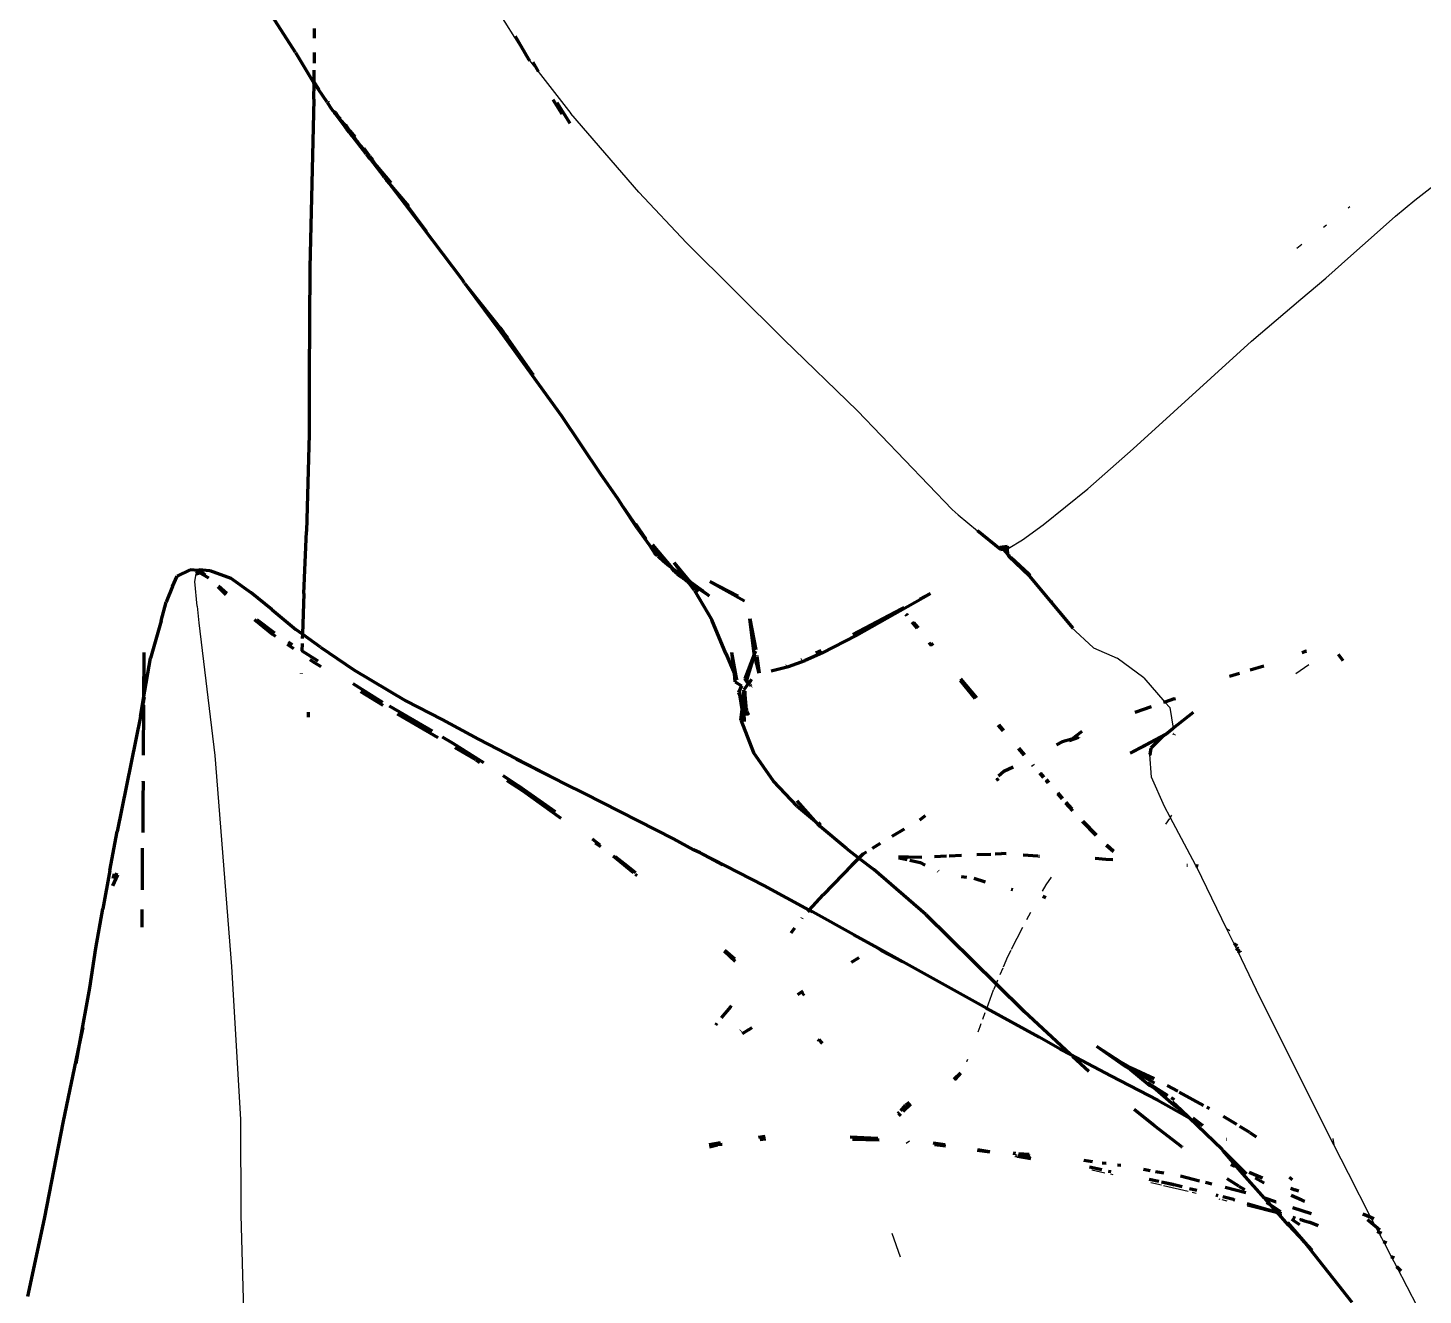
# Model space of a CAD drawing. Header units: millimetres. Extents: x 4307 to 31003, y 2809 to 20009.
# Drawn here: x 7036.3 to 7253.3, y 9174.7 to 9371.9 of the extents above; entities that cross this region are included whole.
import ezdxf

# ---------------------------------------------------------------- set-up
doc = ezdxf.new("R2010")
doc.units = ezdxf.units.MM
doc.layers.add('ProfileEdges', color=7, linetype='Continuous')

msp = doc.modelspace()

# ---------------------------------------------------------------- linework, layer by layer
for p, q in [((7114.17, 9367.06), (7108.4, 9376.17)), ((7114.34, 9366.84), (7115.68, 9365.1)), ((7115.68, 9365.1), (7120.75, 9358.58)), ((7131.34, 9346.33), (7120.75, 9358.58)), ((7252.05, 9345.08), (7254.81, 9347.29)), ((7131.34, 9346.33), (7138.73, 9338.48)), ((7249.01, 9342.59), (7252.05, 9345.08)), ((7241.65, 9343.92), (7241.91, 9344.12)), ((7245.7, 9339.67), (7249.01, 9342.59)), ((7237.83, 9340.91), (7238.29, 9341.27)), ((7138.73, 9338.48), (7153.91, 9323.42)), ((7233.69, 9337.64), (7234.47, 9338.25)), ((7242.1, 9336.43), (7245.7, 9339.67)), ((7238.2, 9332.95), (7242.1, 9336.43)), ((7234.31, 9329.71), (7238.2, 9332.95)), ((7226.61, 9323.15), (7234.31, 9329.71)), ((7153.91, 9323.42), (7165.36, 9312.32)), ((7208.22, 9306.42), (7226.61, 9323.15)), ((7165.36, 9312.32), (7180.07, 9296.96)), ((7201.15, 9300.19), (7208.22, 9306.42)), ((7194.24, 9294.58), (7201.15, 9300.19)), ((7180.07, 9296.96), (7181.01, 9296.16)), ((7181.01, 9296.16), (7181.07, 9296.21)), ((7181.01, 9296.16), (7183.99, 9293.65)), ((7191, 9292.25), (7194.24, 9294.58)), ((7188.77, 9290.9), (7191, 9292.25)), ((7062.29, 9285.75), (7062.46, 9286.98)), ((7062.63, 9281.95), (7062.29, 9285.75)), ((7062.63, 9281.95), (7062.89, 9279.36)), ((7195.47, 9282.6), (7195.52, 9282.55)), ((7196.69, 9281.07), (7198.6, 9278.68)), ((7062.89, 9279.36), (7065.4, 9258.72)), ((7202.06, 9275.46), (7198.6, 9278.68)), ((7202.06, 9275.46), (7205.75, 9273.84)), ((7209.87, 9270.78), (7205.75, 9273.84)), ((7235.54, 9272.8), (7233.5, 9271.39)), ((7209.87, 9270.78), (7213.17, 9267.02)), ((7213.17, 9267.02), (7213.94, 9266.14)), ((7213.94, 9266.14), (7214.42, 9262.93)), ((7065.4, 9258.72), (7067.97, 9225.87)), ((7211.1, 9255.32), (7210.79, 9258.84)), ((7213.12, 9250.77), (7211.1, 9255.32)), ((7213.99, 9249.12), (7213.12, 9250.77)), ((7214.2, 9249.43), (7213.99, 9249.12)), ((7217.96, 9241.56), (7213.99, 9249.12)), ((7213.85, 9248.9), (7213.25, 9247.99)), ((7218.06, 9241.38), (7217.96, 9241.56)), ((7218.06, 9241.38), (7222.76, 9231.74)), ((7194.65, 9238.58), (7194.05, 9237.6)), ((7195.46, 9239.77), (7194.65, 9238.58)), ((7192.23, 9234.25), (7191.65, 9233.12)), ((7191.03, 9231.92), (7189.26, 9228.5)), ((7223.28, 9231.42), (7222.76, 9231.74)), ((7222.76, 9231.74), (7223.88, 9229.43)), ((7189.18, 9228.35), (7188.68, 9227.38)), ((7223.88, 9229.43), (7224.26, 9228.66)), ((7224.26, 9228.66), (7224.43, 9228.31)), ((7224.43, 9228.31), (7227.38, 9222.26)), ((7067.97, 9225.87), (7069.36, 9202.05)), ((7187.94, 9225.62), (7187.49, 9224.55)), ((7188.68, 9227.38), (7188, 9225.77)), ((7186.91, 9223.19), (7186.5, 9222.23)), ((7187.14, 9223.74), (7186.91, 9223.19)), ((7185.45, 9219.36), (7186.5, 9222.23)), ((7239.45, 9198.14), (7227.38, 9222.26)), ((7184.82, 9217.66), (7185.21, 9218.72)), ((7185.36, 9219.11), (7185.45, 9219.36)), ((7184.11, 9215.7), (7184.42, 9216.55)), ((7184.42, 9216.55), (7184.58, 9217)), ((7182.29, 9211.02), (7182.31, 9211.06)), ((7182.46, 9211.42), (7182.31, 9211.06)), ((7181.09, 9208.89), (7181.35, 9209.35)), ((7069.36, 9202.05), (7069.41, 9187.16)), ((7173.41, 9198.67), (7172.9, 9198.34)), ((7239.27, 9199.13), (7239.45, 9198.14)), ((7241.7, 9193.64), (7239.45, 9198.14)), ((7201.8, 9194.22), (7203.83, 9193.78)), ((7204.7, 9193.59), (7205.06, 9193.51)), ((7245.21, 9186.83), (7241.7, 9193.64)), ((7212.65, 9191.83), (7210.98, 9192.21)), ((7216.76, 9190.88), (7212.96, 9191.76)), ((7218.04, 9190.56), (7217.39, 9190.72)), ((7221.76, 9189.63), (7221.62, 9189.67)), ((7222.85, 9189.36), (7222.07, 9189.56)), ((7230.88, 9187.35), (7225.93, 9188.59)), ((7069.41, 9187.16), (7069.86, 9172.3)), ((7231.33, 9187.24), (7230.88, 9187.35)), ((7233.43, 9186.75), (7233.05, 9186.81)), ((7233.46, 9186.71), (7233.43, 9186.75)), ((7234.15, 9186.52), (7234.12, 9186.54)), ((7245.94, 9185.4), (7245.21, 9186.83)), ((7170.68, 9184.38), (7172, 9180.7)), ((7246.38, 9184.54), (7245.94, 9185.4)), ((7246.61, 9184.1), (7246.38, 9184.54)), ((7246.61, 9184.1), (7247.14, 9183.08)), ((7247.14, 9183.08), (7248.37, 9180.73)), ((7248.37, 9180.73), (7249.18, 9179.17)), ((7249.18, 9179.17), (7252.42, 9172.97))]:
    msp.add_line(p, q)
at = {"layer": 'ProfileEdges', "lineweight": 211}
for p, q in [((7077.95, 9368.05), (7073.35, 9375.17)), ((7080.9, 9370.29), (7080.89, 9371.81)), ((7112.09, 9370.62), (7114.17, 9367.06)), ((7077.95, 9368.05), (7080.74, 9363.43)), ((7080.87, 9366.42), (7080.89, 9368.06)), ((7114.17, 9367.06), (7114.34, 9366.84)), ((7114.83, 9366.56), (7115.68, 9365.1)), ((7080.37, 9364.17), (7080.83, 9363.46)), ((7080.83, 9363.46), (7080.85, 9365.34)), ((7080.82, 9363.31), (7080.74, 9363.43)), ((7080.79, 9360.83), (7080.82, 9363.31)), ((7080.82, 9363.31), (7080.83, 9363.46)), ((7082.85, 9360.33), (7080.82, 9363.31)), ((7080.83, 9363.46), (7081.5, 9362.42)), ((7081.61, 9362.26), (7081.5, 9362.42)), ((7080.79, 9360.83), (7080.18, 9334.55)), ((7082.85, 9360.33), (7083.26, 9359.68)), ((7083.08, 9360.31), (7083, 9360.42)), ((7083.08, 9360.31), (7083.1, 9360.27)), ((7117.98, 9360.78), (7119.38, 9358.51)), ((7118.6, 9360.29), (7120.58, 9357.08)), ((7083.26, 9359.68), (7083.38, 9359.54)), ((7083.38, 9359.54), (7083.73, 9359.02)), ((7083.8, 9358.98), (7083.73, 9359.02)), ((7083.8, 9358.98), (7084.01, 9358.69)), ((7083.91, 9358.9), (7084.64, 9358.01)), ((7084.01, 9358.69), (7085.73, 9356.41)), ((7084.64, 9358.01), (7084.01, 9358.69)), ((7084.21, 9358.69), (7084.16, 9358.72)), ((7084.21, 9358.69), (7084.64, 9358.01)), ((7084.64, 9358.01), (7084.87, 9357.74)), ((7084.87, 9357.74), (7084.88, 9357.66)), ((7084.88, 9357.66), (7085.11, 9357.39)), ((7085.11, 9357.39), (7086.29, 9356.01)), ((7085.73, 9356.41), (7085.11, 9357.39)), ((7085.98, 9356.05), (7085.73, 9356.41)), ((7086.29, 9356.01), (7085.74, 9356.8)), ((7086.32, 9355.65), (7085.98, 9356.05)), ((7086.32, 9355.98), (7086.29, 9356.01)), ((7086.39, 9355.88), (7086.32, 9355.98)), ((7086.49, 9355.42), (7086.32, 9355.65)), ((7086.42, 9355.84), (7086.39, 9355.88)), ((7086.42, 9355.84), (7087.17, 9354.95)), ((7087.54, 9354.23), (7086.42, 9355.84)), ((7088.8, 9352.42), (7086.49, 9355.42)), ((7087.54, 9354.23), (7086.49, 9355.42)), ((7087.62, 9354.13), (7087.54, 9354.23)), ((7087.65, 9354.07), (7087.62, 9354.13)), ((7087.73, 9353.98), (7087.65, 9354.07)), ((7089.4, 9352.06), (7087.73, 9353.98)), ((7088.8, 9352.42), (7087.73, 9353.98)), ((7089.4, 9352.06), (7088.63, 9353.16)), ((7088.93, 9352.27), (7088.8, 9352.42)), ((7088.93, 9352.27), (7089.27, 9351.79)), ((7089.27, 9351.79), (7089.52, 9351.51)), ((7089.42, 9352.02), (7089.4, 9352.06)), ((7089.47, 9351.97), (7089.42, 9352.02)), ((7089.5, 9351.94), (7089.47, 9351.97)), ((7090.51, 9350.44), (7089.5, 9351.94)), ((7089.97, 9351.38), (7089.5, 9351.94)), ((7089.52, 9351.51), (7090.51, 9350.44)), ((7089.52, 9351.51), (7091.61, 9348.85)), ((7090.51, 9350.44), (7092.78, 9347.81)), ((7091.67, 9348.77), (7091.61, 9348.85)), ((7091.78, 9348.63), (7091.67, 9348.77)), ((7091.78, 9348.63), (7092.11, 9348.21)), ((7092.26, 9348.06), (7092.11, 9348.21)), ((7095.58, 9344.15), (7092.26, 9348.06)), ((7092.26, 9348.06), (7094.93, 9344.53)), ((7094.65, 9345.15), (7098.23, 9340.28)), ((7094.65, 9345.15), (7097.13, 9341.7)), ((7094.93, 9344.53), (7097.13, 9341.7)), ((7097.13, 9341.7), (7097.79, 9340.79)), ((7103.88, 9332.71), (7097.79, 9340.79)), ((7097.79, 9340.79), (7098.23, 9340.28)), ((7080.18, 9334.55), (7080.05, 9317.73)), ((7104.24, 9332.19), (7103.88, 9332.71)), ((7104.24, 9332.19), (7104.65, 9331.68)), ((7109.87, 9324.6), (7104.65, 9331.68)), ((7104.65, 9331.68), (7110.27, 9324.54)), ((7109.74, 9325.3), (7110.27, 9324.54)), ((7119.36, 9311.49), (7109.87, 9324.6)), ((7110.27, 9324.54), (7110.3, 9324.49)), ((7110.3, 9324.49), (7114.89, 9317.91)), ((7110.3, 9324.49), (7110.91, 9323.73)), ((7080.05, 9317.73), (7080.08, 9308.67)), ((7114.94, 9317.85), (7114.89, 9317.91)), ((7125.38, 9302.53), (7119.36, 9311.49)), ((7080.08, 9308.67), (7079.62, 9293.54)), ((7128.12, 9298.56), (7125.38, 9302.53)), ((7128.86, 9297.43), (7128.12, 9298.56)), ((7131.07, 9294.05), (7128.86, 9297.43)), ((7128.86, 9297.43), (7131.47, 9293.6)), ((7132.46, 9292.36), (7130.88, 9294.67)), ((7130.88, 9294.67), (7132.13, 9292.75)), ((7079.25, 9283.92), (7079.62, 9293.54)), ((7131.07, 9294.05), (7132.99, 9291.43)), ((7183.99, 9293.65), (7185.41, 9292.58)), ((7187.61, 9290.75), (7183.99, 9293.65)), ((7132.99, 9291.43), (7133.83, 9290.15)), ((7132.99, 9291.43), (7134.13, 9289.89)), ((7133.44, 9291.48), (7136.54, 9287.85)), ((7136.24, 9288.06), (7133.44, 9291.48)), ((7188.68, 9291.21), (7187.56, 9291.08)), ((7187.57, 9291), (7188.01, 9290.81)), ((7187.61, 9290.75), (7188.01, 9290.81)), ((7188.01, 9290.81), (7188.69, 9290.89)), ((7188.01, 9290.81), (7188.73, 9289.98)), ((7188.77, 9290.9), (7188.68, 9291.21)), ((7188.69, 9290.89), (7188.68, 9291.21)), ((7188.69, 9290.89), (7188.77, 9290.9)), ((7188.73, 9289.98), (7188.69, 9290.89)), ((7133.83, 9290.15), (7134.13, 9289.89)), ((7134.26, 9289.71), (7134.13, 9289.89)), ((7134.26, 9289.71), (7134.4, 9289.65)), ((7134.4, 9289.65), (7135.12, 9288.97)), ((7134.82, 9289.46), (7134.78, 9289.48)), ((7134.82, 9289.46), (7136.05, 9288.2)), ((7135.12, 9288.97), (7136.05, 9288.2)), ((7136.05, 9288.2), (7136.24, 9288.06)), ((7136.81, 9288.66), (7139.04, 9285.96)), ((7138.51, 9286.37), (7136.81, 9288.66)), ((7188.88, 9289.64), (7188.73, 9289.98)), ((7188.73, 9289.98), (7189.02, 9289.72)), ((7192.03, 9286.63), (7188.88, 9289.64)), ((7189.22, 9289.53), (7192, 9286.97)), ((7058.8, 9285), (7059.54, 9286.58)), ((7061.56, 9287.57), (7059.54, 9286.58)), ((7062.85, 9287.5), (7061.56, 9287.57)), ((7062.85, 9287.5), (7062.46, 9286.98)), ((7062.46, 9286.98), (7063.04, 9287.12)), ((7062.97, 9287.66), (7062.85, 9287.5)), ((7063.01, 9287.49), (7062.85, 9287.5)), ((7062.97, 9287.66), (7064.58, 9287.5)), ((7063.94, 9286.77), (7063.01, 9287.49)), ((7064.46, 9286.28), (7063.04, 9287.12)), ((7064.58, 9287.5), (7067.85, 9286.29)), ((7067.85, 9286.29), (7070.97, 9284.07)), ((7136.24, 9288.06), (7136.28, 9287.96)), ((7136.28, 9287.96), (7136.39, 9287.87)), ((7136.39, 9287.87), (7136.45, 9287.85)), ((7136.45, 9287.85), (7136.47, 9287.78)), ((7136.47, 9287.78), (7136.67, 9287.63)), ((7136.83, 9287.33), (7136.47, 9287.78)), ((7138.51, 9286.37), (7136.54, 9287.85)), ((7136.54, 9287.85), (7138.12, 9286.45)), ((7136.54, 9287.85), (7136.67, 9287.63)), ((7136.67, 9287.63), (7136.75, 9287.58)), ((7136.75, 9287.58), (7136.93, 9287.37)), ((7136.94, 9287.29), (7136.83, 9287.33)), ((7136.93, 9287.37), (7136.94, 9287.29)), ((7137.07, 9287.16), (7136.94, 9287.29)), ((7137.13, 9287.12), (7137.07, 9287.16)), ((7137.18, 9287.08), (7137.13, 9287.12)), ((7137.28, 9287.02), (7137.18, 9287.08)), ((7137.31, 9286.93), (7137.28, 9287.02)), ((7137.28, 9287.02), (7137.78, 9286.68)), ((7137.76, 9286.54), (7137.31, 9286.93)), ((7138.3, 9286.22), (7137.76, 9286.54)), ((7138.12, 9286.45), (7137.78, 9286.68)), ((7137.78, 9286.68), (7138.3, 9286.22)), ((7138.79, 9285.98), (7138.12, 9286.45)), ((7138.12, 9286.45), (7138.75, 9285.89)), ((7138.75, 9285.89), (7138.3, 9286.22)), ((7139.04, 9285.96), (7138.51, 9286.37)), ((7138.79, 9285.98), (7138.51, 9286.37)), ((7138.97, 9285.74), (7138.79, 9285.98)), ((7139.56, 9285.45), (7138.79, 9285.98)), ((7192.2, 9286.72), (7192, 9286.97)), ((7192.03, 9286.63), (7195.43, 9282.58)), ((7058.8, 9285), (7057.8, 9282.53)), ((7065.86, 9284.99), (7067.08, 9283.77)), ((7065.96, 9285.1), (7067.23, 9283.96)), ((7074.24, 9281.43), (7070.97, 9284.07)), ((7079.25, 9283.92), (7079.02, 9277.57)), ((7138.97, 9285.74), (7138.75, 9285.89)), ((7139.08, 9285.6), (7138.97, 9285.74)), ((7139.77, 9285.21), (7138.97, 9285.74)), ((7139.04, 9285.96), (7139.12, 9285.91)), ((7140, 9284.35), (7139.08, 9285.6)), ((7139.08, 9285.6), (7140.59, 9284.25)), ((7139.12, 9285.91), (7139.18, 9285.89)), ((7139.27, 9285.79), (7139.18, 9285.89)), ((7139.27, 9285.79), (7139.56, 9285.45)), ((7141.17, 9284.36), (7139.27, 9285.79)), ((7139.56, 9285.45), (7139.77, 9285.21)), ((7139.56, 9285.45), (7141.17, 9284.36)), ((7139.77, 9285.21), (7140.59, 9284.25)), ((7142.27, 9283.55), (7139.77, 9285.21)), ((7140, 9284.35), (7142.7, 9279.81)), ((7141.34, 9284.23), (7141.17, 9284.36)), ((7141.81, 9283.92), (7141.34, 9284.23)), ((7141.81, 9283.92), (7142.27, 9283.55)), ((7142.4, 9285.79), (7146.77, 9283.51)), ((7142.4, 9285.79), (7147.77, 9282.75)), ((7165.14, 9277.39), (7176.7, 9283.89)), ((7175.03, 9283.01), (7176.7, 9283.89)), ((7057.01, 9279.64), (7057.8, 9282.53)), ((7172.27, 9281.55), (7172.6, 9281.73)), ((7195.43, 9282.58), (7196.69, 9281.07)), ((7195.6, 9282.52), (7195.51, 9282.63)), ((7057.01, 9279.64), (7055.38, 9273.84)), ((7071.57, 9279.88), (7074.35, 9277.6)), ((7071.93, 9279.88), (7074.67, 9277.8)), ((7074.24, 9281.43), (7077.98, 9278.32)), ((7144.85, 9274.59), (7142.7, 9279.81)), ((7148.59, 9279.94), (7149.55, 9275.12)), ((7149.26, 9274.52), (7148.59, 9279.94)), ((7164.63, 9277.52), (7172.18, 9281.51)), ((7172.18, 9281.51), (7172.12, 9281.59)), ((7172.18, 9281.51), (7172.27, 9281.55)), ((7172.22, 9281.62), (7172.27, 9281.55)), ((7173.02, 9280.47), (7172.88, 9280.64)), ((7172.96, 9280.72), (7173.12, 9280.52)), ((7174.61, 9278.49), (7173.83, 9279.46)), ((7196.69, 9281.07), (7198.84, 9278.51)), ((7074.35, 9277.6), (7074.82, 9277.28)), ((7079.02, 9277.57), (7077.98, 9278.32)), ((7079.02, 9277.57), (7078.99, 9276.91)), ((7081.83, 9275.55), (7079.02, 9277.57)), ((7165.14, 9277.39), (7159.89, 9274.66)), ((7174.05, 9279.41), (7174.77, 9278.55)), ((7076.65, 9276.03), (7077.64, 9275.35)), ((7077.47, 9275.94), (7076.84, 9276.35)), ((7078.96, 9276.13), (7078.92, 9275)), ((7081.83, 9275.55), (7087, 9272.05)), ((7176.87, 9275.74), (7176.48, 9276.21)), ((7176.74, 9276.18), (7177.05, 9275.81)), ((7054.34, 9274.53), (7054.31, 9267.55)), ((7054.31, 9267.55), (7055.38, 9273.84)), ((7054.35, 9274.7), (7054.34, 9274.53)), ((7081.46, 9273.35), (7078.92, 9275)), ((7080.16, 9273.63), (7080.84, 9273.17)), ((7081.91, 9272.5), (7080.84, 9273.17)), ((7144.85, 9274.59), (7146.2, 9271.39)), ((7146.59, 9270.47), (7145.81, 9274.72)), ((7146.2, 9271.39), (7145.81, 9274.72)), ((7149.29, 9274.39), (7147.84, 9270.61)), ((7148.13, 9270.44), (7149.31, 9274.31)), ((7149.29, 9274.39), (7149.26, 9274.52)), ((7149.51, 9274.95), (7149.29, 9274.39)), ((7149.31, 9274.31), (7149.29, 9274.39)), ((7150.05, 9271.51), (7149.31, 9274.31)), ((7149.68, 9274.31), (7149.69, 9274.25)), ((7149.71, 9274.12), (7150.05, 9271.51)), ((7154.63, 9272.55), (7157.2, 9273.48)), ((7156.68, 9273.62), (7156.57, 9273.57)), ((7159.89, 9274.66), (7157.2, 9273.48)), ((7159.69, 9274.98), (7158.89, 9274.62)), ((7235.12, 9274.94), (7234.46, 9274.69)), ((7235.12, 9274.94), (7235.21, 9274.94)), ((7240.88, 9273.42), (7240.15, 9274.4)), ((7078.8, 9271.5), (7078.79, 9271.45)), ((7087, 9272.05), (7095.08, 9267.19)), ((7146.34, 9270.18), (7146.2, 9271.39)), ((7146.2, 9271.39), (7146.59, 9270.47)), ((7151.94, 9271.86), (7154.63, 9272.55)), ((7154.34, 9272.65), (7154.4, 9272.68)), ((7223.22, 9271.05), (7224.78, 9271.53)), ((7226.44, 9272.03), (7228.53, 9272.66)), ((7086.86, 9269.91), (7091.06, 9267.26)), ((7091.57, 9266.46), (7088.11, 9268.62)), ((7146.34, 9270.18), (7147.28, 9269.55)), ((7147.28, 9269.55), (7146.81, 9268.5)), ((7148.33, 9269.83), (7147.64, 9268.91)), ((7147.75, 9268.15), (7147.64, 9268.91)), ((7147.83, 9268.71), (7147.75, 9268.15)), ((7147.89, 9268.76), (7147.83, 9268.71)), ((7148.08, 9265.78), (7147.83, 9268.71)), ((7148.33, 9269.83), (7147.84, 9270.61)), ((7148.45, 9269.98), (7148.13, 9270.44)), ((7148.45, 9269.98), (7148.33, 9269.83)), ((7148.38, 9269.75), (7148.33, 9269.83)), ((7148.38, 9269.75), (7148.49, 9269.92)), ((7148.86, 9270.52), (7148.45, 9269.98)), ((7148.49, 9269.92), (7148.45, 9269.98)), ((7148.49, 9269.92), (7148.86, 9270.52)), ((7148.63, 9269.72), (7148.49, 9269.92)), ((7148.81, 9269.46), (7148.68, 9269.65)), ((7148.81, 9269.46), (7148.76, 9269.42)), ((7183.66, 9267.58), (7181.36, 9270.35)), ((7181.38, 9270.61), (7183.83, 9267.66)), ((7053.83, 9264.76), (7054.3, 9267.5)), ((7053.83, 9264.76), (7054.3, 9267.02)), ((7054.29, 9266.51), (7054.25, 9258.75)), ((7054.29, 9266.51), (7054.3, 9266.57)), ((7054.29, 9266.51), (7054.3, 9266.54)), ((7054.3, 9267.05), (7054.45, 9267.78)), ((7054.31, 9267.55), (7054.3, 9267.5)), ((7054.3, 9267.05), (7054.3, 9267.5)), ((7054.3, 9267.05), (7054.3, 9267.02)), ((7091.06, 9267.26), (7091.48, 9267.02)), ((7095.08, 9267.19), (7100.76, 9264.32)), ((7146.81, 9268.5), (7147.08, 9267.88)), ((7147.08, 9267.88), (7146.97, 9268.5)), ((7147.43, 9265.89), (7147.08, 9267.88)), ((7147.43, 9265.89), (7147.52, 9266.49)), ((7147.48, 9265.6), (7147.52, 9266.49)), ((7147.52, 9266.49), (7147.59, 9268.59)), ((7147.52, 9266.49), (7147.64, 9267.37)), ((7147.67, 9266.57), (7147.53, 9265.31)), ((7147.64, 9267.37), (7147.59, 9268.59)), ((7147.64, 9267.37), (7147.77, 9268.01)), ((7147.66, 9266.81), (7147.64, 9267.37)), ((7147.77, 9268.01), (7147.66, 9266.81)), ((7147.66, 9266.81), (7148.08, 9265.78)), ((7147.67, 9266.57), (7147.66, 9266.81)), ((7147.77, 9264), (7147.67, 9266.57)), ((7147.67, 9266.57), (7148.1, 9265.6)), ((7147.77, 9268.01), (7147.75, 9268.15)), ((7148.08, 9265.78), (7147.77, 9268.01)), ((7213.17, 9267.02), (7212.92, 9266.94)), ((7214.61, 9267.52), (7213.17, 9267.02)), ((7214.61, 9267.52), (7214.79, 9267.57)), ((7053.83, 9264.76), (7050.21, 9246.88)), ((7079.94, 9264.64), (7079.95, 9265.44)), ((7092.48, 9266.43), (7099.18, 9262.51)), ((7100.13, 9261.43), (7093.79, 9265.15)), ((7100.76, 9264.32), (7106.41, 9261.24)), ((7147.2, 9264.23), (7147.43, 9265.89)), ((7147.42, 9264.04), (7147.48, 9265.6)), ((7147.53, 9265.31), (7147.42, 9264.04)), ((7147.48, 9265.6), (7147.43, 9265.89)), ((7147.53, 9265.31), (7147.48, 9265.6)), ((7147.77, 9264), (7147.53, 9265.31)), ((7148.12, 9265.67), (7148.08, 9265.78)), ((7148.1, 9265.6), (7148.12, 9265.67)), ((7148.14, 9265.52), (7148.1, 9265.6)), ((7148.2, 9264.94), (7148.14, 9265.52)), ((7148.14, 9265.52), (7148.35, 9265.05)), ((7148.14, 9265.52), (7148.37, 9265.06)), ((7208.53, 9265.42), (7211.07, 9266.3)), ((7214.42, 9262.93), (7217.6, 9265.45)), ((7147.2, 9264.23), (7149.18, 9259.15)), ((7187.18, 9263.42), (7187.97, 9262.51)), ((7187.32, 9263.47), (7188.05, 9262.6)), ((7200.24, 9262.42), (7198.68, 9261.26)), ((7213.28, 9262.03), (7214.42, 9262.93)), ((7100.73, 9261.6), (7102.4, 9260.63)), ((7102.4, 9260.63), (7106.75, 9257.89)), ((7106.41, 9261.24), (7118.21, 9255.13)), ((7197.16, 9260.84), (7196.3, 9260.34)), ((7198.68, 9261.26), (7197.16, 9260.84)), ((7199.71, 9261.5), (7198.28, 9260.96)), ((7198.68, 9261.26), (7198.28, 9260.96)), ((7199.71, 9261.5), (7198.68, 9261.26)), ((7199.74, 9261.55), (7199.71, 9261.5)), ((7207.76, 9259.07), (7213.28, 9262.03)), ((7207.76, 9259.07), (7209.8, 9260.1)), ((7209.8, 9260.1), (7213.28, 9262.03)), ((7212.67, 9261.54), (7210.95, 9259.84)), ((7212.67, 9261.54), (7213.28, 9262.03)), ((7214.59, 9262), (7214.56, 9261.97)), ((7214.56, 9261.97), (7214.57, 9261.9)), ((7105.97, 9258), (7102.76, 9259.89)), ((7105.97, 9258), (7106.54, 9257.62)), ((7106.75, 9257.89), (7107.16, 9257.62)), ((7118.21, 9255.13), (7112.24, 9258.12)), ((7152.27, 9254.71), (7149.18, 9259.15)), ((7190.31, 9259.8), (7191.23, 9258.74)), ((7190.42, 9259.82), (7191.32, 9258.79)), ((7210.95, 9259.84), (7210.79, 9258.84)), ((7210.79, 9258.84), (7211.01, 9259.01)), ((7110.19, 9255.6), (7112.62, 9253.98)), ((7188.09, 9256.19), (7187.29, 9255.46)), ((7189.56, 9256.86), (7188.09, 9256.19)), ((7192.52, 9257.24), (7192.64, 9257.1)), ((7192.66, 9257.26), (7192.72, 9257.19)), ((7193.65, 9255.93), (7194.24, 9255.25)), ((7193.8, 9255.97), (7194.35, 9255.34)), ((7054.22, 9254.65), (7054.2, 9251.84)), ((7054.22, 9254.65), (7054.22, 9254.68)), ((7110.79, 9254.83), (7113.28, 9253.19)), ((7118.37, 9249.94), (7112.62, 9253.98)), ((7118.21, 9255.13), (7119.83, 9254.29)), ((7122.9, 9252.78), (7119.83, 9254.29)), ((7155.98, 9250.81), (7152.27, 9254.71)), ((7187.29, 9255.05), (7186.93, 9254.81)), ((7187.01, 9254.96), (7187.29, 9255.05)), ((7194.62, 9254.82), (7194.93, 9254.46)), ((7194.7, 9254.94), (7195.08, 9254.51)), ((7054.2, 9251.84), (7054.17, 9246.72)), ((7113.28, 9253.19), (7119.21, 9248.94)), ((7122.9, 9252.78), (7136.72, 9245.74)), ((7158.78, 9248.49), (7155.97, 9251.67)), ((7196.41, 9252.75), (7196.49, 9252.66)), ((7196.49, 9252.66), (7197.13, 9251.94)), ((7196.5, 9252.88), (7197.25, 9252.02)), ((7197.71, 9251.28), (7198.77, 9250.1)), ((7197.75, 9251.46), (7198.67, 9250.41)), ((7155.98, 9250.81), (7158.78, 9248.49)), ((7175.87, 9249.3), (7174.97, 9248.64)), ((7159.53, 9247.64), (7158.78, 9248.49)), ((7159.58, 9247.93), (7159.26, 9248.27)), ((7159.38, 9248), (7159.57, 9247.84)), ((7163.64, 9244.23), (7159.53, 9247.64)), ((7170.72, 9246.16), (7172.66, 9247.28)), ((7200.28, 9248.42), (7202.44, 9246.24)), ((7200.38, 9248.49), (7202.46, 9246.37)), ((7049.06, 9240.82), (7050.21, 9246.88)), ((7124.09, 9245.75), (7125.28, 9244.82)), ((7124.54, 9245.13), (7125.39, 9244.52)), ((7136.72, 9245.74), (7139.86, 9244.04)), ((7167.67, 9244.3), (7168.93, 9245.08)), ((7054.11, 9237.82), (7054.15, 9244.28)), ((7127.32, 9243.07), (7130.48, 9240.49)), ((7127.64, 9243), (7129.04, 9241.92)), ((7140.87, 9243.53), (7139.86, 9244.04)), ((7150.76, 9238.49), (7140.87, 9243.53)), ((7144.33, 9241.68), (7140.87, 9243.53)), ((7163.64, 9244.23), (7165.57, 9242.74)), ((7164.46, 9241.65), (7165.57, 9242.74)), ((7165.57, 9242.74), (7166.28, 9243.44)), ((7165.57, 9242.74), (7167.87, 9240.95)), ((7166.28, 9243.44), (7166.73, 9243.72)), ((7171.74, 9242.92), (7173.25, 9242.91)), ((7171.79, 9242.78), (7173.06, 9242.5)), ((7173.3, 9242.91), (7175.37, 9242.9)), ((7179.19, 9243.03), (7177.33, 9242.93)), ((7181.52, 9243.15), (7179.62, 9243.05)), ((7183.89, 9243.27), (7186.07, 9243.37)), ((7186.77, 9243.4), (7187.72, 9243.44)), ((7188.48, 9243.39), (7187.72, 9243.44)), ((7193.38, 9243.02), (7191.09, 9243.19)), ((7193.65, 9243), (7193.49, 9243.01)), ((7203.97, 9242.51), (7202.3, 9242.68)), ((7205.17, 9243.7), (7204.03, 9244.67)), ((7205.18, 9243.82), (7204.12, 9244.74)), ((7049.06, 9240.82), (7047.97, 9234.85)), ((7129.04, 9241.92), (7130.8, 9240.47)), ((7164.46, 9241.65), (7163.09, 9240.26)), ((7175.99, 9233.94), (7167.87, 9240.95)), ((7173.5, 9242.41), (7175.08, 9242.07)), ((7175.87, 9241.66), (7175.08, 9242.07)), ((7177.84, 9240.73), (7177.87, 9240.72)), ((7205.06, 9242.45), (7203.97, 9242.51)), ((7216.59, 9241.63), (7216.69, 9241.62)), ((7217.96, 9241.56), (7218.32, 9241.54)), ((7050.22, 9240.11), (7049.45, 9238.4)), ((7049.58, 9239.55), (7049.78, 9240.28)), ((7049.78, 9240.28), (7050.22, 9240.11)), ((7130.77, 9240.26), (7131.03, 9240.04)), ((7157.85, 9234.64), (7150.76, 9238.49)), ((7163.09, 9240.26), (7160.02, 9237.03)), ((7181.45, 9239.88), (7182.31, 9239.77)), ((7183.46, 9239.6), (7185.2, 9239.05)), ((7157.85, 9234.64), (7160.02, 9237.03)), ((7189.27, 9237.88), (7189.51, 9237.83)), ((7194.63, 9236.56), (7194.15, 9236.77)), ((7046.87, 9228.73), (7047.97, 9234.85)), ((7054.07, 9231.98), (7054.09, 9234.74)), ((7157.63, 9234.41), (7157.85, 9234.64)), ((7158.37, 9234.36), (7157.85, 9234.64)), ((7164.76, 9230.81), (7158.37, 9234.36)), ((7175.99, 9233.94), (7186.91, 9223.19)), ((7155.02, 9231.13), (7155.58, 9231.87)), ((7156.69, 9233.32), (7156.76, 9233.42)), ((7164.76, 9230.81), (7168.57, 9228.71)), ((7045.95, 9222.56), (7046.87, 9228.73)), ((7146.33, 9226.67), (7144.61, 9228.23)), ((7146.27, 9227), (7144.73, 9228.38)), ((7168.57, 9228.71), (7169.12, 9228.32)), ((7172.38, 9226.58), (7168.57, 9228.71)), ((7169.12, 9228.32), (7172.38, 9226.58)), ((7223.88, 9229.43), (7224.38, 9229.16)), ((7224.75, 9228.22), (7224.26, 9228.66)), ((7224.62, 9228.68), (7224.4, 9228.75)), ((7224.43, 9228.31), (7224.75, 9228.22)), ((7224.75, 9228.22), (7224.8, 9228.2)), ((7224.86, 9228.19), (7224.8, 9228.2)), ((7224.92, 9228.07), (7224.86, 9228.19)), ((7165.53, 9227.21), (7164.34, 9226.51)), ((7165.55, 9227.2), (7164.37, 9226.49)), ((7185.45, 9219.36), (7172.38, 9226.58)), ((7186.91, 9223.19), (7191.29, 9218.87)), ((7044.33, 9213.71), (7045.95, 9222.56)), ((7156.85, 9222.02), (7155.99, 9221.48)), ((7157.07, 9221.62), (7156.73, 9221.4)), ((7145.6, 9219.6), (7144.15, 9217.86)), ((7145.6, 9219.6), (7145.75, 9219.81)), ((7193.6, 9214.86), (7185.45, 9219.36)), ((7198.45, 9212.19), (7191.29, 9218.87)), ((7143.45, 9217.01), (7143.24, 9216.76)), ((7044.33, 9213.71), (7044.89, 9216.38)), ((7147.22, 9215.86), (7147.26, 9215.89)), ((7148.39, 9216.01), (7147.41, 9215.38)), ((7148.39, 9216.01), (7148.96, 9216.39)), ((7159.14, 9214.51), (7159.26, 9214.39)), ((7159.32, 9214.5), (7159.66, 9214.16)), ((7196.88, 9213.03), (7193.6, 9214.86)), ((7041.83, 9201.82), (7044.33, 9213.71)), ((7043.79, 9210.78), (7044.33, 9213.71)), ((7159.66, 9214.16), (7159.87, 9213.94)), ((7198.45, 9212.19), (7196.88, 9213.03)), ((7204.73, 9208.86), (7198.45, 9212.19)), ((7206.92, 9210.36), (7202.55, 9213.4)), ((7202.55, 9213.4), (7207.11, 9210.45)), ((7198.77, 9211.9), (7201.32, 9209.59)), ((7207.89, 9210.03), (7206.69, 9210.79)), ((7206.69, 9210.79), (7207.11, 9210.45)), ((7207.83, 9209.84), (7206.92, 9210.36)), ((7207.11, 9210.45), (7207.39, 9210.26)), ((7207.89, 9210.03), (7207.39, 9210.26)), ((7207.39, 9210.26), (7207.83, 9209.84)), ((7211.56, 9207.71), (7207.89, 9210.03)), ((7211.51, 9208.38), (7207.89, 9210.03)), ((7180.32, 9208.36), (7181.35, 9209.35)), ((7180.48, 9208.23), (7181.09, 9208.89)), ((7181.09, 9208.89), (7181.4, 9209.28)), ((7204.73, 9208.86), (7212.06, 9205.05)), ((7211.56, 9207.71), (7207.83, 9209.84)), ((7207.83, 9209.84), (7210.81, 9207.37)), ((7210.52, 9207.78), (7213.46, 9205.9)), ((7211.39, 9207.03), (7210.52, 9207.78)), ((7211.39, 9207.03), (7210.81, 9207.37)), ((7213.6, 9205.73), (7211.39, 9207.03)), ((7214.53, 9204.32), (7211.39, 9207.03)), ((7213.5, 9207.36), (7215.16, 9206.45)), ((7215.4, 9206.32), (7219.18, 9204.26)), ((7172.06, 9203.43), (7172.83, 9204.32)), ((7172.47, 9203.38), (7173.66, 9204.51)), ((7173.4, 9204.71), (7172.83, 9204.32)), ((7211.53, 9201.06), (7208.37, 9203.61)), ((7212.06, 9205.05), (7216.33, 9202.67)), ((7214.12, 9205.48), (7214.62, 9205.16)), ((7214.6, 9205.14), (7214.15, 9205.4)), ((7215.69, 9203.5), (7214.36, 9204.75)), ((7214.53, 9204.32), (7215.69, 9203.5)), ((7219.67, 9203.99), (7220.1, 9203.76)), ((7038.87, 9186.61), (7041.83, 9201.82)), ((7171.69, 9202.99), (7171.86, 9203.19)), ((7171.76, 9202.71), (7172.06, 9202.99)), ((7216.92, 9202.34), (7215.69, 9203.5)), ((7216.33, 9202.67), (7216.92, 9202.34)), ((7218.24, 9201.08), (7216.92, 9202.34)), ((7217.48, 9202.33), (7218.91, 9201.22)), ((7217.59, 9202.16), (7218.91, 9201.22)), ((7217.78, 9201.85), (7218.91, 9201.22)), ((7224.33, 9201.28), (7222.28, 9202.54)), ((7150.97, 9199.4), (7149.96, 9199.29)), ((7168.51, 9199.1), (7164.19, 9199.32)), ((7215.81, 9197.8), (7211.53, 9201.06)), ((7222.06, 9197.38), (7218.24, 9201.08)), ((7218.91, 9201.22), (7219.01, 9201.15)), ((7226.35, 9200.05), (7224.8, 9201)), ((7226.35, 9200.05), (7227.36, 9199.36)), ((7142.25, 9198.18), (7144.02, 9198.47)), ((7142.34, 9197.83), (7143.58, 9198.1)), ((7144.27, 9198.2), (7143.58, 9198.1)), ((7150.23, 9198.98), (7151.09, 9199.05)), ((7164.59, 9199.02), (7168.7, 9198.91)), ((7173.43, 9198.68), (7173.41, 9198.67)), ((7178.92, 9198.15), (7177.09, 9198.37)), ((7179.08, 9197.9), (7177.37, 9198.13)), ((7184, 9197.4), (7185.89, 9197.1)), ((7185.94, 9196.97), (7184, 9197.23)), ((7215.81, 9197.8), (7215.87, 9197.77)), ((7215.9, 9197.71), (7215.87, 9197.77)), ((7222.06, 9197.38), (7221.84, 9197.67)), ((7222.24, 9197.2), (7222.06, 9197.38)), ((7222.24, 9197.2), (7225.82, 9193.61)), ((7225.29, 9193.63), (7222.24, 9197.2)), ((7222.73, 9199.03), (7222.78, 9199)), ((7189.54, 9196.82), (7189.92, 9196.8)), ((7189.93, 9196.77), (7189.54, 9196.82)), ((7189.92, 9196.46), (7189.96, 9196.42)), ((7189.99, 9196.42), (7189.96, 9196.42)), ((7189.99, 9196.42), (7190.07, 9196.44)), ((7189.99, 9196.42), (7190.09, 9196.4)), ((7190.24, 9196.37), (7192.29, 9196)), ((7190.26, 9196.41), (7192.26, 9196.09)), ((7190.4, 9196.71), (7192.13, 9196.41)), ((7190.43, 9196.77), (7192.03, 9196.66)), ((7200.54, 9195.72), (7201.91, 9195.54)), ((7203.39, 9195.34), (7204.03, 9195.25)), ((7205.77, 9195.02), (7206.29, 9194.95)), ((7223.41, 9195.09), (7224.01, 9194.84)), ((7223.41, 9195.09), (7224.04, 9194.76)), ((7203.33, 9194.22), (7201.45, 9194.64)), ((7204.82, 9193.92), (7204.39, 9194)), ((7209.84, 9194.33), (7210.86, 9194.15)), ((7212.21, 9192.4), (7210.71, 9192.71)), ((7211.71, 9194), (7212.98, 9193.77)), ((7215.58, 9193.28), (7218.52, 9192.54)), ((7224.66, 9191.69), (7222.87, 9192.85)), ((7228.65, 9189.84), (7225.29, 9193.63)), ((7226.26, 9193.88), (7228.36, 9192.98)), ((7227.19, 9193), (7228.58, 9192.22)), ((7232.5, 9193.1), (7232.96, 9192.75)), ((7212.64, 9192.39), (7214.42, 9191.94)), ((7214.42, 9191.94), (7212.65, 9192.31)), ((7214.42, 9191.94), (7214.59, 9191.91)), ((7215.84, 9191.59), (7214.59, 9191.91)), ((7218.14, 9191), (7216.99, 9191.29)), ((7219.46, 9192.3), (7220.45, 9192.05)), ((7222.55, 9191.52), (7225.75, 9190.71)), ((7224.66, 9191.69), (7225.56, 9191.16)), ((7232.69, 9191.39), (7233.36, 9191.14)), ((7233.98, 9190.93), (7233.36, 9191.14)), ((7221.46, 9190.2), (7221.12, 9190.28)), ((7223.81, 9189.63), (7222.18, 9190.02)), ((7223.81, 9189.63), (7224.06, 9189.56)), ((7225.98, 9189), (7229.33, 9188.03)), ((7228.68, 9189.83), (7228.65, 9189.84)), ((7230.38, 9189.27), (7228.68, 9189.83)), ((7228.83, 9189.66), (7228.68, 9189.83)), ((7229.68, 9188.7), (7228.83, 9189.66)), ((7228.96, 9189.16), (7229.29, 9188.96)), ((7229.68, 9188.7), (7229.29, 9188.96)), ((7231.19, 9187.68), (7229.68, 9188.7)), ((7230.64, 9187.62), (7229.68, 9188.7)), ((7230.38, 9189.27), (7230.47, 9189.24)), ((7234.48, 9189.51), (7232.81, 9190.25)), ((7233.01, 9188.39), (7235.93, 9187.42)), ((7234.48, 9189.51), (7234.85, 9189.37)), ((7036.31, 9174.54), (7038.87, 9186.61)), ((7229.33, 9188.03), (7230.64, 9187.62)), ((7230.64, 9187.62), (7231.27, 9187.42)), ((7230.88, 9187.35), (7230.64, 9187.62)), ((7232.4, 9185.63), (7230.88, 9187.35)), ((7233.2, 9186.32), (7232.88, 9186.54)), ((7233.07, 9186.86), (7233.43, 9186.75)), ((7234.16, 9185.7), (7233.2, 9186.32)), ((7234.15, 9186.52), (7234.3, 9186.5)), ((7234.3, 9186.5), (7234.73, 9186.34)), ((7234.73, 9186.34), (7235.58, 9186.07)), ((7245.21, 9186.83), (7243.93, 9187.36)), ((7245.94, 9185.4), (7244.67, 9186.46)), ((7245.68, 9186.63), (7245.21, 9186.83)), ((7236, 9181.74), (7232.29, 9186.03)), ((7234.86, 9182.98), (7232.29, 9186.03)), ((7232.4, 9185.63), (7234.86, 9182.98)), ((7237, 9185.51), (7235.58, 9186.07)), ((7246.59, 9184.86), (7245.94, 9185.4)), ((7246.38, 9184.54), (7246.16, 9184.64)), ((7246.87, 9184.32), (7246.38, 9184.54)), ((7234.86, 9182.98), (7236, 9181.74)), ((7235.72, 9181.96), (7234.86, 9182.98)), ((7242.3, 9173.58), (7235.72, 9181.96)), ((7247.14, 9183.08), (7247.62, 9182.87)), ((7248.37, 9180.73), (7248.83, 9180.52)), ((7249.18, 9179.17), (7249.85, 9178.54))]:
    msp.add_line(p, q, dxfattribs=at)

doc.saveas('drawing.dxf')
